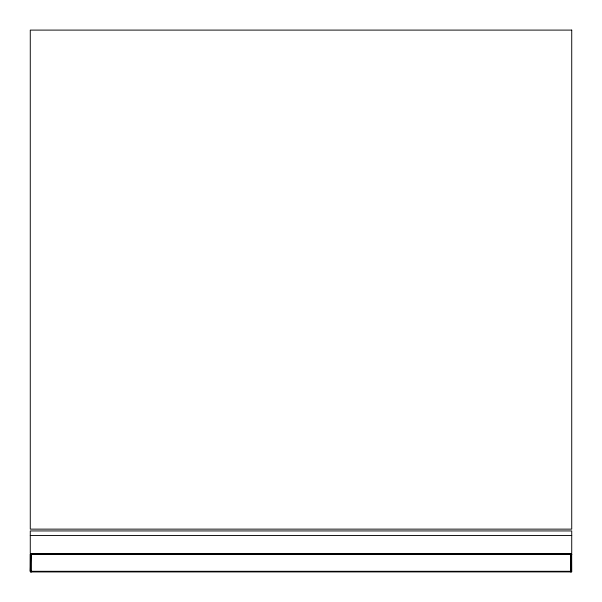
<?xml version="1.0" encoding="UTF-8"?>
<svg xmlns="http://www.w3.org/2000/svg" width="602" height="602" viewBox="0 0 602 602"><rect width="100%" height="100%" fill="white"/><g stroke="black" fill="none" stroke-linecap="round" stroke-linejoin="round"><path stroke-width="0.9" d="M571.667 571.569L571.132 571.734L571.215 554.442L570.816 553.885L571.667 554.442L570.816 553.998L31.184 553.885L30.333 554.442L31.184 553.855L31.184 571.9L30.273 571.306L30.333 554.442L571.727 554.442L570.816 553.855L570.816 571.9L571.667 571.569L31.184 571.569C29.694 571.087 31.093 572.449 30.785 571.306L30.785 553.885L30.273 554.442L30.273 571.306L31.184 571.9L571.215 571.862L571.727 571.306L571.667 554.186L570.816 553.855L30.333 554.186L571.667 554.186L570.816 554.186M30.785 571.306L31.184 571.862L30.333 571.306L571.727 571.306L570.816 571.862M571.215 554.442L571.215 571.306M30.499 571.749L31.184 571.306M570.816 554.442L571.501 553.998L571.727 554.442M31.184 571.569L570.816 571.569M31.184 553.885L30.333 554.442L30.499 553.998L31.184 554.442M30.273 535.456L571.727 535.456M570.816 571.306L571.501 571.749M30.333 571.569L30.785 571.862M30.785 554.442L30.333 571.306M571.727 553.501L571.727 530.941L30.273 530.941L30.273 553.501M571.727 30.1L30.273 30.1L30.273 529.135L571.727 529.135L571.727 30.1"/></g></svg>
